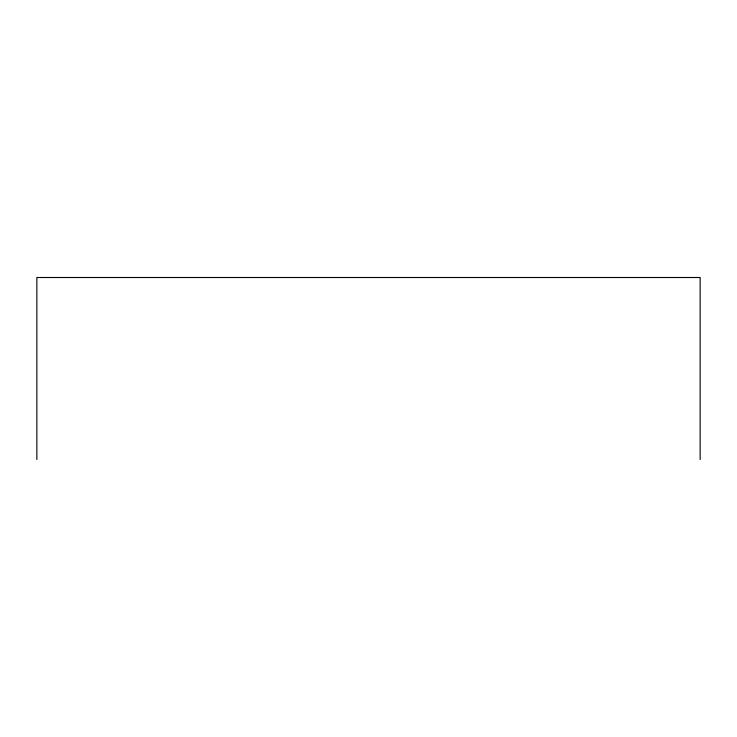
<?xml version="1.0" encoding="UTF-8"?>
<svg xmlns="http://www.w3.org/2000/svg" width="737" height="737" viewBox="0 0 737 737"><rect width="100%" height="100%" fill="white"/><g stroke="black" fill="none" stroke-linecap="round" stroke-linejoin="round"><path stroke-width="1.11" d="M700.15 459.492L700.15 277.508L36.85 277.508L36.85 459.492"/></g></svg>
